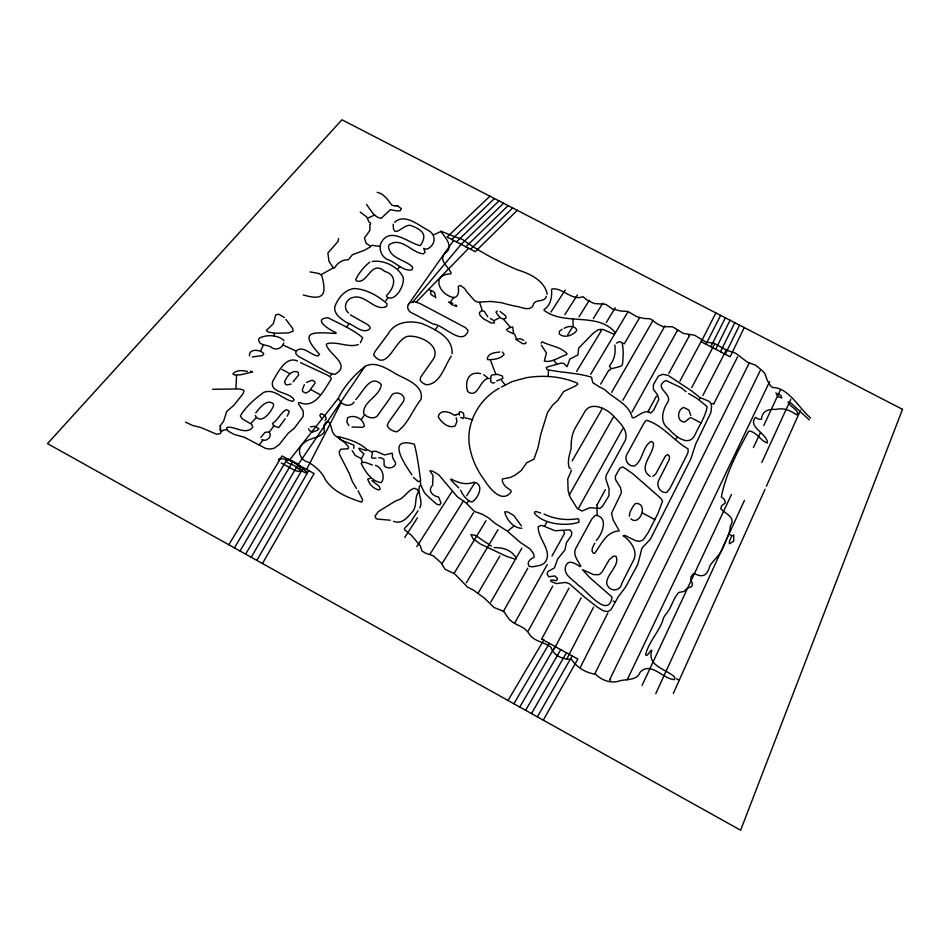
<?xml version="1.0" encoding="UTF-8"?>
<svg xmlns="http://www.w3.org/2000/svg" width="950" height="950" viewBox="0 0 950 950"><rect width="100%" height="100%" fill="white"/><g stroke="black" fill="none" stroke-linecap="round" stroke-linejoin="round"><path stroke-width="1.43" d="M235.921 388.324L236.55 375.63M548.162 375.547L548.53 370.666M775.936 392.825L777.812 396.613L781.755 397.979L781.232 395.972L778.002 393.419M393.229 224.236C392.837 241.003 404.142 222.727 411.219 225.625C422.406 230.019 427.939 234.626 420.244 245.658C408.191 243.081 389.773 225.411 380.784 243.426C378.801 249.411 381.473 256.381 387.066 259.386C395.449 261.642 403.121 272.009 412.051 269.776L412.751 267.283C405.971 259.777 391.174 259.148 388.645 247.772A5.391 4.014 12.9 0 1 389.963 244.245C402.076 237.037 411.932 253.033 423.439 253.852L425.089 252.166L423.652 248.354L426.716 249.256C435.967 245.361 436.822 234.353 427.476 229.924C418.178 225.043 404.747 213.037 394.606 222.276M289.489 460.061L338.259 398.406C344.292 385.961 354.243 375.06 365.061 366.367C374.561 361.238 384.786 367.46 393.039 372.186C402.491 378.611 424.258 383.753 421.052 399.368C412.585 409.676 408.084 424.282 396.863 431.882C393.11 431.336 388.526 429.329 387.267 425.481L388.514 422.37L402.384 402.919C409.213 394.749 393.229 388.229 390.343 397.718L378.718 413.951C375.678 420.185 367.365 418.012 363.672 413.713C362.413 401.553 380.059 396.471 381.282 384.548C370.524 373.065 362.496 392.979 355.799 399.57M273.921 335.73L274.502 333.26L288.586 332.916L293.111 331.17L292.636 328.415L285.926 319.532M614.876 345.076C615.778 353.424 614.46 359.551 609.389 366.094L610.85 368.291L612.227 368.529L620.267 366.427A5.641 4.334 24 0 0 622.618 363.28C623.164 356.416 623.853 349.018 621.87 342.428L619.471 341.644L616.408 343.093M408.654 303.952C405.959 307.942 409.106 312.372 413.226 313.536L432.927 323.974C443.947 324.864 461.771 346.418 467.923 331.443L467.792 330.018L465.239 327.524L420.221 303.632L414.556 301.708L410.899 302.706M260.882 437.404L264.979 432.369L268.529 431.953L269.776 432.927C271.949 437.617 265.941 441.833 261.737 439.767M673.336 693.393L765.047 489.238M766.365 486.305L800.506 410.317M260.585 351.025L263.257 345.099M732.058 535.337L729.469 541.215L729.374 543.744L733.709 541.215L733.768 534.85M655.773 693.654L744.456 500.317M761.805 462.472L790.828 399.202M642.069 685.449L731.476 494.475M753.445 447.533L760.309 432.867M763.788 425.434L780.532 389.678M627.154 679.891L769.595 381.686M744.254 327.584L730.123 356.761L701.231 341.751L715.884 312.93M610.007 680.438L610.518 679.381M725.301 354.255L739.516 325.137M609.686 679.594L760.131 370.797M720.48 351.749L734.789 322.691M715.659 349.244L730.051 320.245M594.724 674.013L749.301 362.888M710.849 346.75L725.325 317.811M706.04 344.244L720.599 315.364M580.557 666.876L607.81 613.071M713.699 404.035L737.616 356.82M306.601 469.431L341.121 402.634L338.259 398.406M699.699 399.131L700.293 397.979M566.96 658.706L593.56 607.181M702.869 395.461L725.943 350.764M554.218 649.004L581.115 597.871M691.695 387.683L714.293 344.719M594.819 543.186C593.275 546.119 590.223 550.442 593.441 553.316L594.641 553.316C601.587 544.148 605.946 531.751 619.293 530.848L613.189 520.054L611.515 513.332L621.443 492.599L620.492 487.564L615.493 479.512L615.363 476.199L619.911 468.16L622.915 466.937L632.807 473.741L660.571 498.085L662.542 500.923L658.113 513.107L648.268 532.451L643.957 538.852A9.761 8.051 30.6 0 1 639.136 541.31L635.17 540.526L624.625 535.278L623.164 535.717C630.776 541.025 638.673 551.463 633.187 560.916L621.834 583.3C620.148 592.349 608.546 591.862 606.682 583.205C606.706 573.658 619.958 565.891 616.063 556.32L613.451 556.166L609.294 559.669L602.015 572.126L599.284 574.596L593.786 574.691L582.504 569.656L590.057 577.885L612.085 597.111C608.202 619.958 586.293 589.808 577.861 584.867C573.183 579.464 563.338 575.356 565.511 566.734C568.278 558.268 575.558 563.813 580.141 566.687L580.818 566.236C578.039 560.761 572.232 554.42 576.009 547.984L591.731 519.116L595.436 515.232C609.152 516.966 602.241 534.292 596.279 540.467M541.524 639.35L568.979 588.121M679.962 381.057L701.717 340.456M528.331 630.764L552.71 586.126M596.778 505.388L605.34 489.701M648.209 411.16L656.474 396.031M668.871 373.326L689.332 335.837M571.472 470.309L567.744 479.014L568.124 490.675L570.285 497.432L577.22 508.428L581.958 511.041L589.914 507.692L599.842 508.428L602.549 506.207L608.926 495.793L609.104 488.882L605.756 478.717L606.195 475.285L625.171 440.562C629.221 430.481 618.913 421.883 612.75 415.209C606.433 408.571 591.102 401.244 585.034 411.326L574.762 428.854C571.71 434.863 570.903 441.904 571.164 448.626C569.418 454.718 567.15 461.641 569.24 467.875L570.653 468.694M514.912 622.701L547.271 564.49M551.986 556.011L564.573 533.354M578.324 508.63L622.654 428.889M631.928 412.193L676.934 331.229M283.777 342.891C282.15 348.484 275.631 351.013 270.976 347.094C267.045 344.411 259.006 346.002 258.59 339.673L259.089 338.283C266.095 334.258 278.314 334.875 284.05 340.563M353.756 448.364L353.946 445.194L342.534 440.634L338.734 438.176L338.105 436.513C348.377 439.268 359.338 442.142 367.211 449.837L365.679 450.454L358.874 448.293L359.872 450.383L363.933 453.934L361.879 457.924L360.751 458.292L355.264 455.501L352.189 450.633M503.239 611.658L527.844 568.171M569.192 495.116L613.284 417.192M622.844 400.306L664.953 325.909M543.269 720.148L577.873 659.074L543.685 640.241L508.012 700.482M544.825 525.635L546.891 522.001M537.379 716.858L572.161 655.928M262.461 563.516L314.106 473.539L282.007 455.964L228.831 544.766M601.457 408.868L601.908 408.084M490.77 602.169L514.817 560.429M516.717 557.116L521.859 548.197M572.173 460.857L601.742 409.533M611.622 392.362L652.567 321.29M652.769 320.946L653.172 320.245M531.489 713.581L566.461 652.781M256.844 560.381L308.738 470.606M451.298 356.167C444.422 365.988 440.337 384.239 426.384 384.774A12.967 10.355 15 0 1 421.088 381.591L420.185 380.166L420.767 377.043L433.782 358.447C440.634 344.755 418.855 334.733 407.645 336.348C394.535 339.423 387.398 372.756 373.659 355.027L374.728 351.951L388.277 333.747C394.82 321.836 409.497 320.197 421.479 323.404C434.067 328.783 453.293 336.953 452.046 353.827M525.611 710.303L560.761 649.646M251.227 557.258L303.382 467.673M519.745 707.026L555.061 646.499M245.623 554.123L298.039 464.74L365.061 366.367M478.361 592.729L499.878 556.011M600.673 384.073L608.689 370.405M639.362 318.084L624.293 343.793L623.307 343.282M513.879 703.748L549.373 643.364M240.018 551L292.683 461.807M234.424 547.877L287.351 458.886M466.296 582.837L497.99 529.696M590.674 374.3L627.796 312.075M453.993 573.479L485.996 520.742M576.626 371.391L601.255 330.802M606.242 322.584L615.208 307.8M442.059 563.683L473.504 512.739M593.287 318.63L602.822 303.192M546.345 296.317C544.374 303.24 534.209 298.229 533.104 305.425C529.506 312.277 520.066 306.173 514.188 306.007A69.196 54.292 18.7 0 0 508.666 304.701L501.363 302.67L490.532 301.447L477.933 302.183L474.62 300.687L467.436 292.576A40.304 30.269 17.6 0 1 464.669 288.515L460.524 285.463L458.327 286.306C458.589 290.249 459.408 295.866 454.563 297.647C439.933 296.056 429.863 274.443 450.799 273.861L451.119 272.816C446.844 264.492 436.454 259.303 447.782 250.848C452.271 244.186 444.303 236.467 440.622 231.099L457.567 237.821A13.027 9.666 15.6 0 1 463.018 239.804C479.976 252.059 498.156 261.416 517.227 269.776C529.506 273.481 544.409 280.298 547.236 294.168M467.364 502.764L468.766 500.519M429.875 554.42L463.576 500.709M466.676 495.781L473.896 484.274M474.169 483.835L474.727 482.956M567.732 334.756L572.043 327.881M579.001 316.801L589.344 300.307M416.836 546.618L451.761 491.886M564.87 314.604L577.386 294.999M404.747 537.415L417.454 517.845M550.929 312.051L565.214 290.047M418.024 510.684L410.59 522.096L404.367 528.521L404.783 529.981L411.492 535.325L420.387 545.965L421.966 550.964L425.386 553.102L433.212 555.774L441.061 562.756L445.122 569.359L454.492 573.681L467.578 587.148L473.385 590.057L484.666 598.334L493.917 607.442L503.738 611.361L509.236 619.4L512.917 622.381A42.417 37.014 27.6 0 0 519.567 625.824L523.889 628.259A20.758 18.608 29.2 0 1 528.604 632.961C533.449 641.879 544.029 641.535 550.929 647.271C553.648 655.963 563.089 659.466 571.449 659.359C576.935 667.458 585.913 673.004 595.709 674.239C601.766 680.497 611.182 683.857 619.792 680.841C626.798 678.882 637.141 680.746 640.193 672.113C651.035 661.01 663.088 679.226 674.417 679.594L674.738 677.077C666.104 668.99 646.629 666.045 651.819 650.37L650.952 650.418L647.627 654.835L646.475 655.476L645.632 654.894C648.387 642.188 658.837 632.273 662.898 620.113A19.558 16.376 37.6 0 1 665.451 614.745C671.46 608.297 672.944 598.702 678.799 592.432L683.905 591.494L687.396 588.097L691.79 586.649L692.502 583.49L690.923 580.367L690.935 577.018L692.942 574.097L694.426 573.515C703.926 578.728 707.607 574.097 709.947 565.618C713.925 559.692 719.863 555.109 722.724 548.376C725.396 540.835 729.885 534.066 730.408 525.92C736.369 517.168 725.016 513.701 720.741 508.713L721.62 505.733L725.028 503.179L725.349 501.968L724.197 499.142L721.359 496.921C725.812 473.753 737.176 452.283 748.457 431.573L749.728 431.003C756.853 432.499 760.653 440.61 767.078 442.997L767.493 442.261C766.044 432.832 747.508 426.799 755.488 417.347L758.848 419.271L761.484 419.235C761.876 411.386 768.087 408.773 775.592 409.474C783.916 407.479 790.115 410.459 796.741 414.877L797.715 413.167C796.219 408.061 789.83 406.802 788.049 402.052L791.077 403.228L809.376 419.959M419.793 507.965C423.486 501.066 417.038 493.371 419.591 485.83L421.028 485.64L424.674 493.098L430.683 498.928L436.762 504.26L439.707 504.901L440.966 503.013L438.651 497.004C432.808 496.327 427.12 490.331 432.606 485.201L433.034 475.546L429.934 470.761L432.713 471.259L438.651 474.703L457.342 496.779L466.296 503.12L474.513 511.492L482.244 514.235L488.419 517.821L495.14 523.438L507.229 531.014L520.256 542.391L529.981 548.898L533.33 553.363L534.221 556.403L533.686 557.602C530.266 558.826 526.395 562.447 529.055 566.212L532.237 566.877L540.039 565.345A16.589 14.238 25.6 0 0 545.003 562.388C553.363 551.261 537.498 538.686 538.246 526.692L540.906 525.457L542.937 525.778L555.038 530.741L569.763 529.839L571.746 532.107L571.472 535.444L566.438 542.747L564.941 549.967L557.602 559.039L554.491 567.815L548.411 571.235L547.461 572.589L547.188 574.204L548.756 576.769L554.776 575.949L557.519 578.455L556.558 580.628L551.344 579.963L550.608 580.438L551.059 581.447L556.296 583.609L565.487 582.433L569.513 583.811L584.773 597.301L597.633 607.335L603.903 611.04L607.988 611.586L611.076 609.532L618.189 596.861L625.302 587.492L635.194 569.228A85.916 72.366 26.3 0 0 637.972 563.718L641.808 548.673A21.161 17.48 33 0 1 645.489 544.457L650.477 539.006L690.876 458.791L695.673 444.113L710.849 412.656L711.609 406.386L710.885 403.358L708.902 401.244L699.734 397.397L691.956 391.139L668.028 375.333L662.672 374.359L658.386 376.046L653.386 384.786L653.374 389.298L657.626 394.963L658.813 399.534L653.553 410.341L650.703 413.131C644.409 408.951 638.828 415.946 633.413 417.929L632.178 417.383C628.734 403.786 614.472 399.131 605.233 390.082A38.059 30.198 23.9 0 0 599.533 386.947L592.717 382.613L591.553 377.209C577.113 372.733 561.854 372.756 547.188 369.633L546.25 367.709L547.01 367.116L561.011 363.078L563.813 363.458L567.126 366.641L569.869 359.088L577.933 354.932L578.681 348.068L593.18 333.284L598.084 329.697L602.846 329.389L613.854 334.139L615.434 332.832C598.215 311.647 564.466 326.004 544.172 310.401L544.124 309.474C550.668 305.473 552.211 296.875 551.546 289.774L551.986 288.919C562.887 287.541 571.841 301.174 583.015 296.697L586.803 299.927L594.189 303.537L605.756 304.321L612.429 309.035L621.039 311.089L627.665 311.363L636.832 316.742L643.661 318.416L650.204 318.832L657.364 323.926L662.898 326.622L672.564 326.8L683.43 333.438L694.581 335.219L706.135 342.166L713.984 343.188L726.762 350.194L735.716 353.246L747.377 362.164L755.666 365.251L762.814 371.177L764.916 373.694L767.339 380.499L770.486 385.759L772.528 387.493C788.785 387.493 798.986 408.488 810.706 418.024M255.776 412.929C259.528 408.049 266.879 398.371 273.327 403.821L273.683 405.377C271.451 411.659 261.108 425.553 255.158 415.577M435.777 297.837L434.589 292.647L432.404 290.926L431.264 291.163L430.516 292.101L431.062 294.559L434.411 296.709M373.481 481.436L374.098 480.546M287.149 416.195L289.097 412.359L288.907 410.851L286.259 409.723C280.416 412.716 278.172 419.924 272.519 423.367L273.457 425.826L278.777 427.583L285.19 418.724M408.369 304.534L453.661 240.433M435.076 329.971L437.475 326.634M450.775 301.566L453.851 297.291M361.404 419.306L364.729 414.723M304.332 384.655L302.266 390.07L302.812 391.637L305.769 393.134L309.035 391.4L314.961 383.206L314.866 381.686L312.075 380.166L306.494 382.423M354.006 402.004C351.251 406.873 344.791 405.697 341.121 402.634M360.359 342.701L362.746 337.749C352.806 329.294 339.708 323.796 327.976 317.763C311.553 318.867 330.386 330.505 335.849 332.5L336.086 333.402C314.248 332.381 297.077 329.923 319.556 354.35L317.965 355.989C310.65 355.229 302.824 344.636 295.83 351.203L295.937 353.911L298.585 356.464L329.116 372.982L334.792 374.395C351.69 364.907 329.543 355.027 326.254 344.874L326.812 343.793C337.072 340.896 347.961 348.032 358.281 344.577M385.747 300.758L387.695 298.229M330.481 375.689L331.704 374.098M398.003 268.85L399.879 266.428M259.184 444.956L262.913 440.159M269.301 431.929L273.968 425.921M346.382 327.192L348.733 324.188M293.158 381.758L298.561 375.119L298.193 372.317C291.935 368.968 286.532 376.853 284.572 381.924L285.618 384.406L287.078 384.904L291.116 384.049M219.711 426.455L223.618 421.206L226.634 411.588L233.724 405.424L242.832 394.06L244.043 391.008L243.2 389.892L239.542 388.93L212.729 389.31M412.882 301.946L461.154 244.352L503.559 203.252M506.303 329.887L508.998 327.94L512.703 326.919L513.629 333.878L507.419 330.933M675.842 438.971L677.386 437.238M251.073 423.201L255.989 417.941M416.349 301.969L468.671 248.271M609.401 370.298L611.004 368.683M517.239 210.318L475.238 251.703L447.117 237.025L489.915 196.199M470.547 249.244L512.679 207.955M465.844 246.798L508.119 205.604M456.475 241.906L499.011 200.901M451.796 239.459L494.463 198.55M690.199 417.715L684.677 422.037C676.364 421.895 677.101 409.426 683.751 407.455L688.893 410.103L690.781 415.459M508.369 530.48L513.784 526.158M501.374 387.054L512.074 381.651L520.493 379.24A97.672 74.599 17.1 0 0 526.158 377.756C543.151 374.834 561.759 376.307 577.493 383.254L577.695 384.251L575.676 385.854L563.635 391.554L557.709 400.508L552.651 405.116L547.556 412.49L540.894 433.877L537.997 447.628L533.983 459.135L526.763 462.757L521.146 470.594L515.28 475.024L510.233 477.494L502.396 479.002A8.123 6.781 21.6 0 0 503.298 483.491L505.483 486.531L510.934 490.58L511.183 491.839C501.826 504.414 489.108 487.777 483.764 479.18C477.423 470.511 472.637 460.608 470.333 450.086C464.265 425.933 477.743 399.997 499.189 388.218M564.193 328.284C567.922 325.945 574.133 325.316 576.733 329.496L576.567 330.802C572.707 335.504 564.098 338.616 559.229 333.878L559.431 331.253L562.091 329.294M321.622 274.396L333.272 267.9M496.648 380.926L502.859 378.421L502.372 375.951L497.479 374.348L492.159 374.953L491.091 375.82L490.604 381.615L492.646 383.064L494.677 382.731M494.701 320.269L499.866 317.585M369.776 262.117C364.064 266.701 358.684 273.125 355.716 279.728L356.369 280.844C367.769 285.059 370.761 259.124 384.548 271.332C398.192 275.191 394.44 287.886 386.567 295.498L386.697 296.827C394.963 303.192 405.721 284.204 402.931 276.818C397.718 266.332 383.61 259.683 372.162 261.499M677.136 330.873L678.015 330.422M456.558 414.39L455.501 414.936L458.933 413.998M652.769 476.401L655.714 474.014L665.38 456.095L667.589 454.492L669.465 456.249L669.322 459.468L659.217 479.37C655.5 484.809 659.834 493.442 666.639 492.468L669.916 488.502L686.731 455.335L688.133 452.046L688.061 448.875C673.586 440.681 662.376 424.745 646.38 420.256L644.219 422.679L627.582 453.245C623.414 458.458 627.784 466.984 634.564 465.963C643.126 460.548 642.366 446.013 651.379 441.37L653.457 442.866C654.348 454.48 636.69 467.614 650.239 476.366M221.623 431.253L222.858 430.671M433.675 234.804L440.764 231.586M368.303 217.847L374.633 215.08M324.995 420.351L326.135 419.473C326.491 416.527 323.606 414.034 320.874 413.689L319.817 415.53L321.931 418.986M521.894 528.259C513.499 528.414 506.314 519.377 504.735 511.848L507.585 511.872L513.724 515.434L521.408 525.896M310.412 426.871L314.557 426.265L318.856 428.735L317.466 430.243L312.443 432.108L309.415 430.576L308.56 428.794M376.01 458.066L372.388 458.185L371.581 457.282L372.768 451.381L376.081 451.286L384.477 454.943L392.267 453.174L392.504 455.43A9.049 7.564 13.7 0 0 393.918 460.061L395.604 462.947L395.473 464.538C393.419 468.516 387.125 468.991 384.192 465.821L383.966 459.396L381.152 457.829L378.765 457.734M395.366 206.079L397.801 205.533M499.736 352.011C495.081 352.676 488.312 352.866 487.279 358.684L487.766 359.706C493.098 359.634 500.721 359.1 504.141 354.326L502.36 352.058M221.445 430.528L226.753 429.685M252.142 356.963L262.556 355.537L263.779 353.554C260.158 349.446 248.841 348.282 249.446 355.858M497.301 311.018L495.971 312.099C498.097 315.281 501.707 321.456 506.101 317.918L505.673 315.839L500.044 311.446M394.856 205.912L391.982 205.248C388.17 200.402 383.859 193.432 377.162 192.328M487.35 378.492L490.152 378.409M480.736 373.671C468.564 370.607 464.491 381.698 467.649 391.471C477.149 399.107 479.382 381.544 487.219 378.611L487.16 377.399L483.716 374.716M712.001 403.631L713.889 403.655M390.224 520.22L377.577 519.08L376.093 518.629L375.012 516.206L378.231 511.67L391.685 503.334A61.204 53.485 17 0 1 396.851 500.424C404.391 498.786 407.146 490.331 414.366 488.264L417.252 489.452L418.57 492.005C413.963 497.776 417.715 506.374 412.086 512.181C407.218 517.572 401.862 524.661 393.526 521.324M247.368 371.426C242.535 370.358 236.384 369.692 232.857 373.92L234.662 375.048L240.409 374.799L252.581 371.949L250.432 371.177M494.107 547.687C502.669 547.247 511.907 550.062 516.194 558.113L516.147 559.039L514.959 559.17L506.362 556.261L480.427 544.041L473.029 538.757L470.927 534.529L475.487 535.444L491.447 546.179M351.987 427.037L362.544 427.31L364.325 426.17C363.529 418.522 354.065 414.141 347.546 417.798L346.833 422.168L348.828 425.553M371.688 245.29L380.285 246.442M274.431 333.177L268.28 332.061L266.332 330.553L273.422 323.558L275.773 314.806L278.718 314.248L284.442 317.49M370.12 478.396L367.733 479.109C369.206 484.274 373.777 489.202 379.276 489.939L380.107 489.202L379.311 486.376L371.889 480.605M464.883 417.751L472.696 419.722M543.982 514.057C554.646 519.246 566.449 520.553 577.968 518.712L578.871 519.579L578.954 522.132C566.331 526.787 542.652 524.151 534.387 513.059L534.767 511.907L536.097 511.527L540.681 513.048M375.464 465.369C382.031 467.198 385.593 477.399 381.247 482.612C371.699 481.65 365.073 471.461 361.178 463.422L361.855 462.531L365.37 462.377L372.4 464.989M303.264 294.928C324.282 301.245 326.812 294.191 321.789 275.654L319.129 273.529L310.068 271.914M397.421 205.77L401.423 208.691L400.211 210.71L397.029 211.007L390.462 209.606L381.259 218.298C374.229 217.621 370.441 209.689 366.558 204.44M306.506 473.314L299.571 469.846L294.322 465.583L288.456 463.244L286.983 462.092L286.033 459.361L288.503 459.088L297.029 463.576L307.183 472.483M283.088 345.123L295.961 350.918M490.402 318.464L494.107 320.767L494.297 322.929L491.186 322.941L483.514 318.891L479.94 315.258L479.322 312.657L481.543 310.745L484.298 311.291L487.766 316.789M688.596 393.549L696.694 398.192L707.133 406.612C705.553 416.86 698.891 425.944 694.711 435.397C688.394 447.497 674.868 435.789 668.99 429.174C659.49 422.726 662.186 411.397 667.161 403.002C674.31 394.024 651.914 387.731 666.009 380.475L681.079 387.683L686.09 391.733M691.315 417.834L700.934 422.904M428.593 289.382L431.027 290.664M729.992 534.755L732.129 535.895M642.794 513.143L655.096 519.733M297.445 361C285.487 355.609 277.816 372.994 272.674 381.342C269.432 393.704 289.489 391.376 294.12 399.819L292.624 401.363C282.316 399.463 275.168 388.253 263.791 392.326C255.265 398.572 245.717 406.612 240.35 415.969L242.179 418.724L251.845 424.484L252.759 427.286C245.896 435.421 235.553 426.265 227.406 427.286L226.516 428.284L227.953 430.944L234.021 434.399L244.292 437.202L265.608 448.447L269.942 449.077L274.134 448.281L279.217 444.6L288.325 433.093L294.417 428.106L303.157 416.361L303.299 411.196L298.442 403.821L298.609 402.824L299.749 402.551C315.258 409.533 324.378 389.31 331.229 379.121L330.921 377.637L327.892 375.345L300.497 362.639M281.913 369.396L289.655 373.576M310.947 389.69L319.794 394.476M368.042 450.003L371.771 452.034M613.201 601.029L615.446 602.241M676.341 678.68L678.656 679.951M281.271 463.018L294.738 470.357L298.834 471.604L301.067 470.856C298.241 461.569 287.494 459.206 279.193 458.506L278.421 461.166M542.367 639.16L544.089 640.11M185.523 422.168L192.612 425.469L201.127 427.595L216.576 434.245L220.198 433.675L220.994 432.488L219.723 428.973M452.829 303.382L448.531 301.886L452.022 304.772L456.689 306.387L455.762 304.736M454.563 415.494C450.205 411.671 439.684 408.868 438.259 416.765C441.085 422.192 448.626 429.032 455.252 425.873L456.926 421.301L456.202 417.691M350.443 314.901L367.757 324.674L370.144 327.156L370.037 328.569C363.161 335.303 353.827 324.437 346.477 322.525C341.228 318.879 333.913 314.45 334.744 307.04C337.606 298.526 344.553 289.762 354.041 288.562C366.284 288.954 378.1 295.925 387.077 303.703L386.709 306.339C375.214 312.336 365.524 293.847 353.079 297.421C346.121 298.68 342.451 308.275 348.591 312.906M458.814 487.896L451.274 480.463L450.68 479.477L451.321 479.097C458.743 483.122 466.034 485.201 474.062 482.173C484.524 484.298 478.598 497.337 472.803 501.529L471.212 501.909C466.284 499.949 462.769 495.009 460.667 490.247M630.907 518.854C639.564 526.561 648.589 504.07 636.5 503.381L634.98 503.904L632.748 506.861L629.969 512.288L629.351 516.254M360.228 212.111L366.652 216.897L369.253 222.478M460.702 417.371L463.125 418.522L463.956 416.124L463.374 413.036L460.477 411.611L459.301 412.015L459.396 415.008M503.785 319.651L510.186 326.942M553.684 360.299L556.736 363.909M413.416 477.411L418.166 481.614L420.684 480.783C418.938 468.849 417.478 456 414.319 444.137C385.332 436.478 404.949 464.348 411.908 474.941M501.315 380.142L505.115 384.786M358.079 490.817L362.674 499.783L361.641 502.17C348.436 497.871 333.022 491.839 325.339 479.536C321.991 471.877 315.341 466.652 308.548 462.211C299.392 460.56 295.937 448.281 304.048 442.914C309.759 437.416 319.912 438.413 324.366 431.846L323.867 425.457L325.707 422.418L328.356 421.669L330.208 423.831L332.5 431.834L334.353 434.898L344.909 442.759L348.567 446.975L348.116 448.733L340.848 449.243L339.221 451.63L339.696 454.86L349.196 473.29L352.391 481.614L356.488 488.466M361.059 458.826L362.508 462.032M648.422 410.768L649.016 412.086M600.222 329.317L600.768 330.541M514.651 334.234L516.408 338.639M563.706 531.109L564.288 532.606M490.509 360.383L495.758 374.051M479.608 302.527L482.22 310.258M338.58 238.509L338.105 241.359L327.881 253.009L328.973 261.274L332.476 266.677L334.305 268.054L334.851 267.532C337.44 262.948 342.819 259.314 348.282 259.825L352.438 254.719L364.788 250.135L371.082 246.454L366.106 243.319L364.444 238.046L369.859 230.399L369.93 224.556M541.263 345.171L546.452 352.937L544.326 361.071C552.164 363.031 559.419 356.63 566.687 354.552L566.936 353.495C560.536 346.667 550.169 346.014 542.165 341.834L541.084 343.104M420.304 481.994L420.743 484.654M597.016 504.949L597.419 508.012M688.75 334.626L688.845 335.588M370.393 222.692L370.524 224.176M596.933 508.903L597.217 514.769M572.909 319.283L573.171 326.088M525.932 342.131L525.564 343.461L522.999 343.829L515.826 339.423L519.591 338.687A10.569 8.217 19.3 0 1 523.699 340.349M220.519 426.894L220.542 428.771M902.5 409.331L740.632 830.229L47.5 443.614L341.952 119.771L902.5 409.331"/></g></svg>
